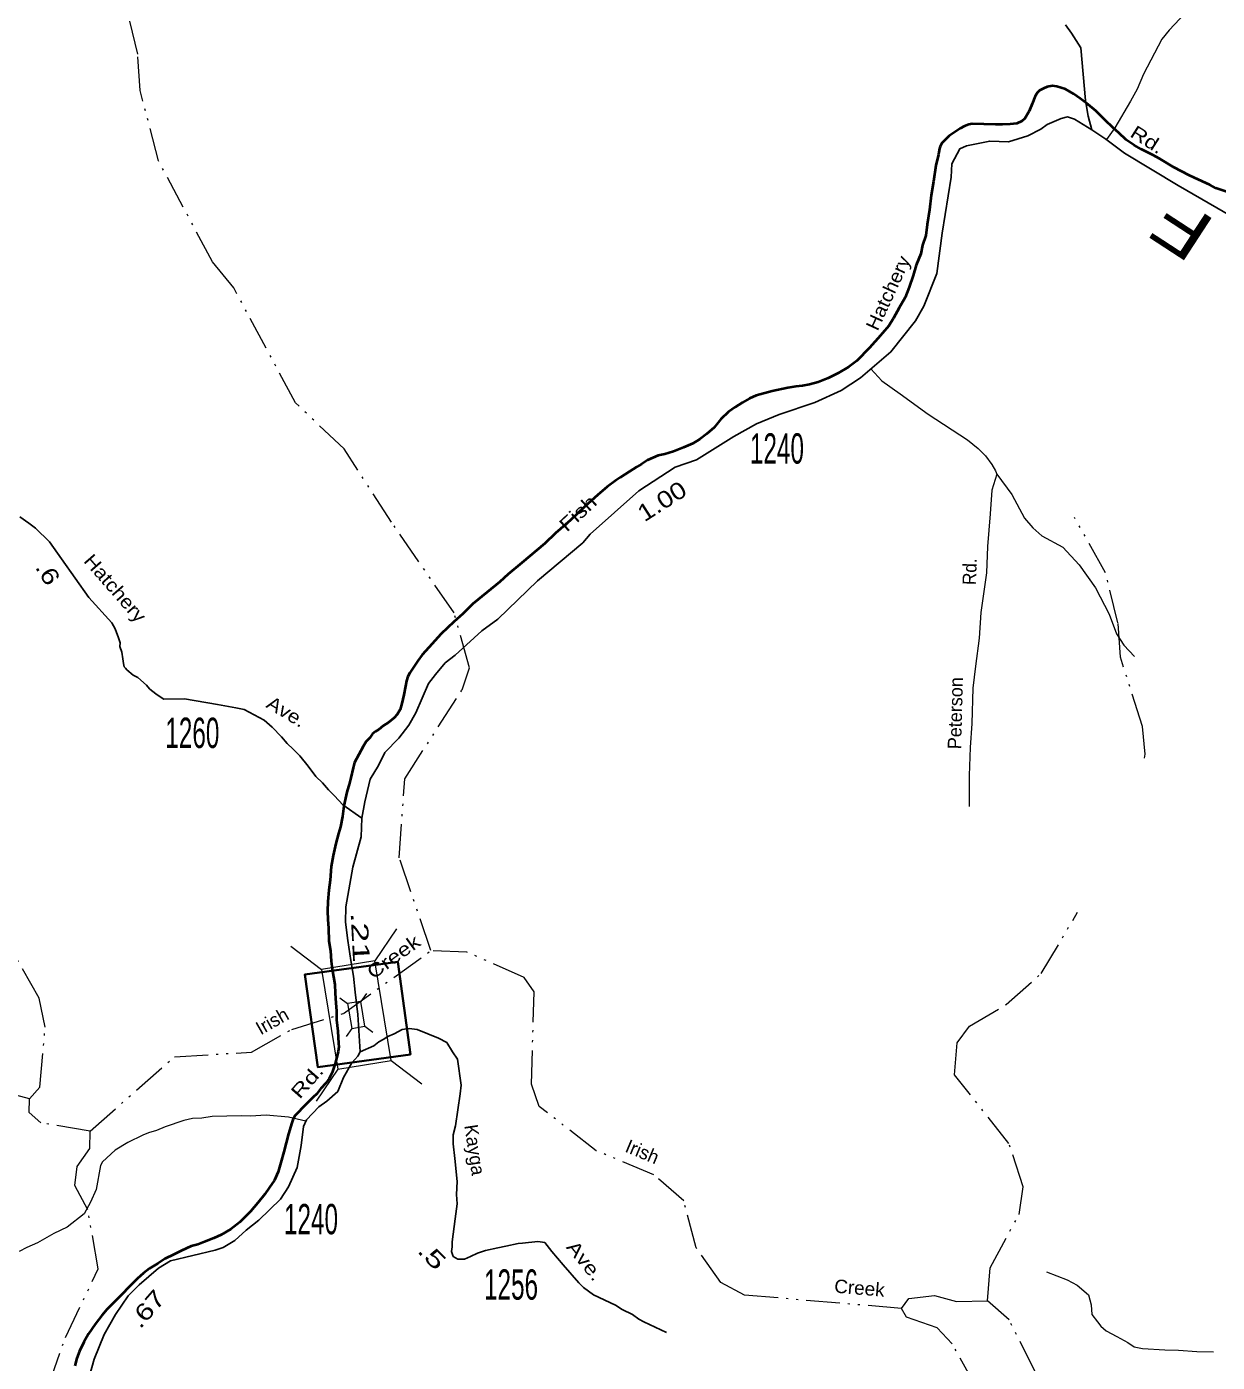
# Model space of a CAD drawing. Extents: x 339659 to 397320, y 203594 to 253409.
# Drawn here: x 353899 to 355667, y 233879 to 235862 of the extents above; entities that cross this region are included whole.
import ezdxf
from ezdxf.enums import TextEntityAlignment as Align

# ---------------------------------------------------------------- set-up
doc = ezdxf.new("R2010")
doc.units = 0
doc.header["$LTSCALE"] = 10
doc.linetypes.add('DASH_DOUBLE_DOT', pattern=[9.2, 5, -1.2, 0.3, -1.2, 0.3, -1.2])
doc.linetypes.add('LONG_DASHED', pattern=[7.5, 6, -1.5])
for name, color, linetype, lineweight in [('10', 7, 'Continuous', 40), ('11', 7, 'Continuous', 40), ('17', 7, 'Continuous', 40), ('31', 7, 'Continuous', 25), ('32', 7, 'Continuous', 25), ('35', 7, 'Continuous', 13), ('50', 7, 'Continuous', 13), ('53', 7, 'Continuous', 40), ('59', 7, 'DASH_DOUBLE_DOT', 13), ('8', 7, 'Continuous', 25)]:
    doc.layers.add(name, color=color, linetype=linetype, lineweight=lineweight)
doc.layers.add('21', color=7, linetype='Continuous')
doc.layers.add('22', color=7, linetype='Continuous')

msp = doc.modelspace()

# ---------------------------------------------------------------- linework, layer by layer
at = {"layer": '31', "lineweight": 35}
msp.add_lwpolyline([(354449.99, 234473.96), (354468.88, 234336.28), (354331.09, 234317.37), (354312.2, 234455.05)], close=True, dxfattribs=at)
at = {"layer": '32'}
for points in [[(355480.54, 235709.06), (355474.96, 235729.5), (355470.95, 235753.03), (355464.29, 235831.21), (355450.48, 235852.62), (355441.54, 235865.35)], [(355480.54, 235709.06), (355454.92, 235725.3), (355444.51, 235728.42), (355434.93, 235726.2), (355414.16, 235717.36), (355404.89, 235710.29), (355385.44, 235700.56), (355356.72, 235691.28), (355328.89, 235692.6), (355294.42, 235685.53), (355284.7, 235681.11), (355272.77, 235658.56), (355271.46, 235638.86), (355258.2, 235555.74), (355250.32, 235495.85), (355231.32, 235447.22), (355218.95, 235425.56), (355182.28, 235379.58), (355136.88, 235340.9), (355108.6, 235322.33), (355069.44, 235304.33), (355016.41, 235286.65), (354982.83, 235272.5), (354948.93, 235253.79), (354893.69, 235219.43), (354861.88, 235208.53), (354807.72, 235172.97), (354735.62, 235108.78), (354724.72, 235096.11), (354657.36, 235039.34), (354598.8, 234982.85), (354575.03, 234965.25), (354535.26, 234928.99), (354520.28, 234917.69), (354505.85, 234900.59), (354495.83, 234887.04), (354476.98, 234843.71), (354466.38, 234825.44), (354451.38, 234805.85), (354430.76, 234784.63), (354421.63, 234765.18), (354408.85, 234745.22), (354401.19, 234711.33), (354396.88, 234687.25)], [(356248.8, 235209.59), (356237.72, 235215.85), (356214.74, 235219.6), (356172.42, 235234.19), (355959.01, 235331.34), (355921.79, 235354.79), (355893.2, 235376.71), (355859.82, 235411.14), (355793.42, 235472.22), (355763.73, 235502.52), (355740.3, 235535.85), (355718.43, 235563.11), (355702.81, 235573.72), (355688.27, 235580.53), (355608.7, 235626.74), (355529.18, 235674.83), (355501.15, 235695.62), (355480.54, 235709.06)], [(354396.88, 234687.25), (354368.4, 234707.09), (354356.28, 234720.41), (354347.27, 234729.24), (354338.37, 234739.62), (354328.36, 234749.19), (354317.16, 234764.12), (354304.64, 234779.69), (354294.57, 234789.79), (354285.55, 234798.16), (354277.47, 234807.71), (354263.76, 234822.42), (354251.49, 234832.54), (354221.9, 234848.39), (354209.53, 234850.73), (354182.45, 234855.74), (354133.3, 234864.11), (354102.88, 234863.77), (354092.85, 234870.46), (354084.56, 234876.54), (354081.51, 234879.1), (354076.82, 234884.69), (354064.31, 234895.86), (354056.96, 234899.21), (354047.93, 234907.23), (354045.54, 234909.9), (354043.78, 234911.83), (354042.58, 234916.93), (354041.71, 234923.49), (354040.37, 234933.52), (354037.57, 234941.87), (354037.9, 234947.22), (354035.56, 234954.91), (354030.55, 234968.29), (354025.53, 234977.32), (353991.09, 235014.79), (353950.64, 235071.99), (353932.81, 235097.48), (353911.97, 235117.59), (353902.27, 235125.29), (353888.73, 235134.68)], [(354396.88, 234687.25), (354395.83, 234659.33), (354383.46, 234614.23), (354372.86, 234555.43), (354372.56, 234532.74), (354376.1, 234505.62), (354380.52, 234475.76), (354384.35, 234452.48), (354387, 234428.61), (354390.54, 234395.67), (354393.98, 234339.96)], [(354393.98, 234339.96), (354414.67, 234349.13), (354422, 234355), (354428.16, 234358.52), (354435.36, 234362.77), (354444.59, 234367.03), (354456.62, 234373.49), (354467.18, 234374.66), (354478.63, 234373.2), (354510.31, 234360.57), (354522.93, 234353.82), (354531.44, 234340.32), (354538.77, 234329.46), (354544.34, 234290.42), (354542.88, 234277.51), (354535.78, 234230.14), (354532.26, 234216.93), (354532.26, 234203.43), (354534.6, 234181.71), (354538.38, 234147.5), (354537.21, 234128.12), (354538.38, 234114.62), (354535.45, 234092.31), (354530.76, 234058.12), (354530.76, 234050.49), (354529.59, 234043.73), (354532.23, 234036.4), (354538.97, 234032.29), (354549.24, 234032.29), (354558.04, 234036.4), (354568.31, 234041.39), (354580.34, 234045.2), (354598.43, 234049.11), (354610.69, 234051.77), (354628.6, 234055.35), (354635.31, 234056.14), (354658.05, 234058.35), (354668.36, 234056.84), (354678.74, 234043.52), (354695.75, 234023.85), (354718.64, 233997.14), (354725.97, 233990.39), (354740.64, 233979.23), (354773.3, 233963.74), (354783.35, 233957.63), (354798.31, 233950.29), (354807.84, 233942.91), (354815.33, 233939.43), (354849.07, 233923.28)], [(354393.98, 234339.96), (354390.84, 234333.87), (354382.02, 234323.93), (354369.35, 234301.82), (354360.81, 234281.19), (354344.9, 234266.75), (354333.02, 234258.27), (354314.6, 234239.22), (354309.89, 234229.49), (354306.35, 234200.97), (354300.75, 234168.25), (354287.81, 234139.78), (354275.73, 234121.51), (354243.62, 234090.27), (354225.06, 234075.53), (354208.27, 234059.91), (354190.76, 234049.73), (354178.68, 234045.6), (354112.41, 234029.68), (354094.84, 234018.85), (354066.27, 233994.1), (354049.48, 233977.59), (354030.82, 233950.26), (354013.88, 233920.54), (353999.46, 233883.56), (353992.09, 233858.8)]]:
    msp.add_lwpolyline(points, dxfattribs=at)
at = {"layer": '35'}
for points in [[(355627.27, 235890.68), (355595.19, 235857.4), (355584.41, 235843.71), (355557.36, 235792.03), (355547.61, 235769.71), (355537.95, 235751.7), (355514.85, 235712.14), (355502.46, 235694.64)], [(355152.53, 235354.53), (355168.86, 235336.6), (355195.85, 235316.97), (355237.68, 235286.87), (355295.71, 235248.92), (355311.9, 235235.84), (355322.7, 235225.37), (355332.14, 235212.28), (355337.54, 235203.12), (355339.34, 235197.88)], [(355339.34, 235197.88), (355332.14, 235174.33), (355329.44, 235139), (355325.4, 235090.59), (355324.05, 235051.33), (355315.95, 234992.44), (355313.25, 234954.49), (355307.85, 234912.62), (355303.8, 234879.9), (355302.45, 234827.56), (355299.76, 234792.23), (355298.41, 234750.35), (355298.41, 234704.55)], [(355339.34, 235197.88), (355361.83, 235167.79), (355380.72, 235132.46), (355392.87, 235118.07), (355406.36, 235106.29), (355437.4, 235089.28), (355461.69, 235063.11), (355485.98, 235029.08), (355506.22, 234989.82), (355517.02, 234961.04), (355527.82, 234944.02), (355544.01, 234927.01)], [(354313.53, 234237.02), (354287.99, 234243.06), (354254.54, 234245.93), (354231.3, 234244.69), (354217.9, 234245.06), (354174.56, 234243.93), (354159.31, 234241.83), (354145.19, 234241.01), (354132.33, 234238.37), (354104.62, 234228.82), (354091.7, 234223.08), (354079.93, 234219.71), (354071.36, 234216.28), (354049.03, 234205.32), (354030.5, 234194.29), (354011.63, 234176.55), (354008.42, 234171.11), (354002.23, 234135.52), (353994, 234116.9), (353984.4, 234099.6), (353959.02, 234079.64), (353939.12, 234070.33), (353915.11, 234056.36), (353899.34, 234049.71), (353887.67, 234043.72)], [(355413.17, 234013.56), (355443.78, 234001.31), (355458.8, 233993.51), (355475.49, 233979.04), (355479.39, 233964.56), (355480.5, 233950.08), (355488.85, 233938.95), (355493.86, 233932.82), (355501.65, 233925.58), (355517.78, 233917.23), (355533.92, 233908.32), (355543.38, 233902.2), (355555.62, 233899.41), (355589.01, 233897.74), (355609.04, 233897.18), (355636.31, 233894.96), (355661.34, 233894.4)]]:
    msp.add_lwpolyline(points, dxfattribs=at)
at = {"layer": '50'}
for p, q in [((354448.28, 234522.7), (354415.86, 234475.34)), ((354291.11, 234497.06), (354336.9, 234462.46)), ((354440.01, 234327.3), (354485.81, 234292.71)), ((354361.06, 234314.42), (354328.63, 234267.06))]:
    msp.add_line(p, q, dxfattribs=at)
at = {"layer": '50', "linetype": 'LONG_DASHED'}
for p, q in [((354403.41, 234426.84), (354395.31, 234415)), ((354364.12, 234420.42), (354375.57, 234411.78)), ((354381.61, 234374.77), (354373.5, 234362.93)), ((354401.35, 234377.99), (354412.79, 234369.34))]:
    msp.add_line(p, q, dxfattribs=at)
at = {"layer": '50'}
msp.add_lwpolyline([(354440.01, 234327.3), (354415.86, 234475.34), (354336.9, 234462.46), (354361.06, 234314.42)], close=True, dxfattribs=at)
at = {"layer": '50', "linetype": 'LONG_DASHED'}
msp.add_lwpolyline([(354401.35, 234377.99), (354395.31, 234415), (354375.57, 234411.78), (354381.61, 234374.77)], close=True, dxfattribs=at)
at = {"layer": '53'}
for points in [[(355682.31, 235616.44), (355664.82, 235622.4), (355655.82, 235627.58), (355632.92, 235637.94), (355624.49, 235641.91), (355602.82, 235653.45), (355581.26, 235666.29), (355570.47, 235672.11), (355553.63, 235680.45), (355543.44, 235686.26), (355531.4, 235694.5), (355520.7, 235704.62), (355512.45, 235712.19), (355499.98, 235724.14), (355486.24, 235737.32), (355474.92, 235746.76), (355462.99, 235755.7), (355453.43, 235762.59), (355441.46, 235769.64), (355428.74, 235773.69), (355422.05, 235774.53), (355414.11, 235772.88), (355408.57, 235770.59), (355403.01, 235767.7), (355399.84, 235764.77), (355396.63, 235759.33), (355392, 235747.91), (355387.48, 235737), (355381.07, 235726.22), (355376.68, 235722.11), (355369.21, 235718.66), (355359.48, 235717.75), (355347.87, 235717.38), (355337.46, 235717.09), (355302.77, 235718.08), (355297.84, 235716.98), (355291.69, 235714.7), (355284.82, 235711.24), (355268.69, 235700.16), (355261.76, 235693.59), (355257.97, 235689.47), (355255.47, 235684.61), (355254.11, 235681.64), (355253.4, 235676.15), (355252.63, 235672.57), (355249.1, 235656.13), (355245.43, 235632.49), (355241.82, 235612.45), (355239.39, 235590.59), (355236.25, 235568.64), (355234.02, 235552.28)], [(355234.02, 235552.28), (355229.33, 235537.77), (355226.47, 235525.02), (355219.93, 235508.14), (355215.22, 235493.03), (355209.27, 235475.54), (355203.37, 235460.45), (355194.35, 235444.82), (355186.05, 235429.78), (355178.92, 235418.41), (355169.48, 235407.1), (355166.31, 235403.56), (355163.24, 235399.92), (355158.13, 235394.62), (355150.55, 235385.67), (355131.74, 235366.03), (355119.86, 235357.27), (355103.77, 235347.98), (355088.91, 235340.48), (355074.09, 235334.77), (355061.21, 235330.83), (355050.77, 235329.33), (355040.95, 235328.33), (355029.3, 235326.26), (355005.99, 235321.42), (354982.05, 235314.8), (354972.15, 235310.2), (354961.63, 235304.4), (354951.09, 235297.41), (354941.14, 235290.31), (354929.82, 235279.63), (354919.67, 235267.12), (354909.08, 235257.73), (354898.52, 235250.04), (354887.88, 235243.65), (354874.35, 235237.32), (354859.53, 235231.61), (354846.65, 235227.77), (354836.8, 235225.56), (354828.72, 235222.12), (354820.75, 235218.68), (354812.03, 235212.85), (354805.15, 235208.79), (354794, 235201.81), (354780.32, 235192.98), (354774.14, 235188.9), (354761.03, 235178.96), (354747.29, 235167.12), (354727.22, 235149.42), (354706.62, 235129.82), (354684.02, 235110.36), (354668.41, 235094.87), (354634.01, 235066.04), (354614.07, 235049.43), (354601.54, 235038.28), (354582.73, 235022.94), (354561.56, 235005.26), (354546.46, 234990.35), (354533.31, 234978.51), (354514.55, 234960.78), (354496.24, 234940.53), (354486.22, 234929.83), (354479.84, 234920.95), (354474.78, 234913.15), (354467.77, 234902.98), (354465.16, 234897.53), (354463.13, 234890.87), (354461.67, 234883), (354458.92, 234870.25), (354456.06, 234857.5), (354453.38, 234848.45), (354448.93, 234841.23), (354444.52, 234835.92), (354436.39, 234829.38), (354428.28, 234824.14), (354422.07, 234818.86), (354417.11, 234815.96), (354412.73, 234812.34), (354408.32, 234806.43), (354403.21, 234801.03), (354398.75, 234793.31), (354392.32, 234781.84), (354385.87, 234769.86), (354383.82, 234761.99), (354380.41, 234746.86), (354377.61, 234737.11), (354374.92, 234727.46), (354373.5, 234721.38), (354370.08, 234705.64), (354367.76, 234689.78), (354364.85, 234674.03), (354362.15, 234664.38), (354358.05, 234649.26), (354353.89, 234631.63), (354351.07, 234615.28), (354349.86, 234595.19), (354347.56, 234580.03), (354345.93, 234563.56), (354345.54, 234548.96), (354346.39, 234536.73)], [(354346.39, 234536.73), (354347.24, 234523.91), (354347.84, 234504.29), (354349.96, 234490.24), (354351.36, 234474.9), (354352.82, 234462.67), (354356.47, 234440.09), (354357.31, 234427.16), (354358.12, 234412.54), (354358.98, 234400.92), (354359.22, 234387.51), (354361.19, 234370.96), (354361.92, 234352.63), (354362.32, 234347.72), (354361.58, 234340.43), (354359.51, 234331.97), (354356.82, 234322.92), (354352.76, 234309.6), (354348.17, 234300.58), (354343.13, 234293.38), (354335.57, 234285.73), (354329.3, 234277.35), (354324.91, 234273.14), (354316.13, 234264.31), (354309.81, 234258.33), (354301.02, 234248.8), (354297.24, 234245.28), (354294.02, 234239.24), (354292.62, 234234.46), (354287.9, 234218.15), (354284.53, 234204.81), (354281.06, 234191.47), (354276.34, 234175.76), (354272.36, 234161.83), (354267.12, 234149.73), (354258.89, 234138.39), (354252.49, 234128.81), (354242.33, 234115.71), (354231.57, 234103.22), (354221.57, 234093.11), (354215.34, 234087.14), (354202.22, 234076.59), (354187.95, 234068.38), (354176.85, 234063.29), (354163.24, 234058.16), (354153.35, 234054.16), (354143.49, 234051.36), (354128.65, 234044.45), (354117.54, 234039.27), (354104.01, 234032.94), (354093.96, 234025.93), (354081.6, 234018.38), (354072.26, 234011.26), (354063.5, 234003.63), (354051.56, 233991.77), (354039.6, 233979.3), (354028.27, 233968.02), (354018.25, 233957.32), (354010.67, 233948.36)], [(354010.67, 233948.36), (354000.52, 233935.86), (353991.03, 233921.54), (353983.97, 233908.88), (353977.5, 233895.6), (353973.49, 233885.38), (353970.76, 233873.92)]]:
    msp.add_lwpolyline(points, dxfattribs=at)
at = {"layer": '59'}
for points in [[(354499.16, 234490.38), (354452.19, 234628.38), (354460.44, 234745.27), (354545.47, 234877.61), (354556.75, 234910.42), (354533.56, 234991.92), (354440.91, 235126.83), (354370.19, 235235.31), (354298.25, 235303.78), (354206.5, 235474.69), (354174.81, 235513.34), (354094.94, 235663), (354067.5, 235767.61), (354063.84, 235821.72), (354050.44, 235878.02), (354048.91, 236096.14), (354037.03, 236132.39), (353992.81, 236187.31), (353969.03, 236240.81), (353951.66, 236343.2), (353948, 236401.31)], [(353903.25, 234270.17), (353918.81, 234287.88), (353926.41, 234376.77), (353917.59, 234419.97), (353856.91, 234526.23), (353859.66, 234625.22), (353868.19, 234655.05), (353867.88, 234734.11), (353853.88, 234775.41), (353740.47, 234991.77), (353718.81, 235124.27), (353684.06, 235242.03), (353674.03, 235245.23)], [(355558.58, 234776.08), (355559.56, 234782.3), (355555.59, 234823.41), (355522.97, 234926.11), (355519.31, 234977.2), (355501.03, 235051.59), (355455, 235133.56)], [(353903.25, 234270.17), (353882.84, 234275.58), (353846.25, 234323.34), (353733.47, 234564.7), (353691.41, 234604.56), (353605.75, 234632.3), (353559.72, 234623.22), (353495.41, 234592.48), (353447.25, 234595.45), (353348.81, 234621.44), (353251.88, 234611.36), (353131.19, 234569.77)], [(355325.5, 233970.58), (355329.44, 234019.52), (355372.44, 234098.7), (355378.81, 234139.59), (355357.5, 234204.06), (355276.72, 234305.73), (355280.66, 234353.66), (355298.97, 234378.31), (355353.22, 234410.25), (355405.34, 234456.22), (355459.3, 234547.32)], [(353993.19, 234222.36), (354118.44, 234332.89), (354233.06, 234339.62), (354292.5, 234373.44), (354369.31, 234396.91), (354499.16, 234490.38)], [(355198.09, 233959.12), (354964.91, 233978.8), (354929.84, 233997.5), (354893.28, 234049.27), (354874.69, 234118.67), (354830.19, 234157.58), (354744.81, 234193.3), (354660.09, 234259.03), (354648.5, 234292.28), (354652.47, 234429.27), (354637.84, 234450.58), (354552.5, 234488.3), (354499.16, 234490.38)], [(353993.19, 234222.36), (353920.03, 234234.81), (353902.66, 234250.17), (353903.25, 234270.17)], [(353931.91, 233845.41), (353956.59, 233915.92), (354005.38, 234018), (353989.81, 234105.36), (353970.62, 234141.75), (353973.97, 234169.7), (353992.56, 234196.36), (353993.19, 234222.36)], [(355198.09, 233959.12), (355208.75, 233973.92), (355247.16, 233978.16), (355279.78, 233969.48), (355325.5, 233970.58)], [(355380.66, 233755.38), (355391.03, 233766.16), (355396.5, 233865.11), (355357.78, 233941.92), (355325.5, 233970.58)], [(355380.66, 233755.38), (355362.97, 233763.72), (355309.34, 233841.84), (355273.06, 233906.59), (355250.81, 233930.05), (355205.41, 233945.98), (355198.09, 233959.12)]]:
    msp.add_lwpolyline(points, dxfattribs=at)

# ---------------------------------------------------------------- texts
at = {"layer": '10', "width": 0.95}
msp.add_text('Rd.', height=20, rotation=88.031, dxfattribs=at).set_placement((355309.09, 235052.77), align=Align.CENTER)
at = {"layer": '10'}
msp.add_text('Peterson', height=20, rotation=88.523, dxfattribs=at).set_placement((355287.84, 234842.73), align=Align.CENTER)
at = {"layer": '11'}
for s, rotation, width, p in [('Rd.', 327.647, 1.25, (355557.66, 235686.2)), ('Hatchery', 65.16, 1.1, (355187.06, 235462.92)), ('Fish', 42.715, 1.25, (354724.28, 235132.52)), ('Hatchery', 311.118, 1.15, (354022.89, 235021.98)), ('Ave.', 329.162, 1.15, (354279.5, 234836.62)), ('Rd.', 48.687, 1.35, (354322.91, 234289.84)), ('Ave.', 309.051, 1.25, (354720.19, 234023.66))]:
    msp.add_text(s, height=20, rotation=rotation, dxfattribs=dict(at, width=width)).set_placement(p, align=Align.CENTER)
msp.add_text('Kayga', height=20, rotation=278.713, dxfattribs=at).set_placement((354554.43, 234193.13), align=Align.CENTER)
at = {"layer": '17'}
for s, rotation, width, p in [('1.00', 32.628, 1.2, (354849.02, 235147.22)), ('.6', 301.246, 1.25, (353919.86, 235044.92)), ('.21', 272.904, 1.6, (354381.93, 234509.38)), ('.5', 314.084, 1.5, (354491.95, 234028.71)), ('.67', 48.838, 1.3, (354087.31, 233950.26))]:
    msp.add_text(s, height=25, rotation=rotation, dxfattribs=dict(at, width=width)).set_placement(p, align=Align.CENTER)
at = {"layer": '21'}
for rotation, width, p in [(35.748, 1.25, (354449.59, 234473.17)), (355.178, 1.05, (355134.76, 233979.52))]:
    msp.add_text('Creek', height=20, rotation=rotation, dxfattribs=dict(at, width=width)).set_placement(p, align=Align.CENTER)
for rotation, p in [(29.634, (354268.47, 234377.02)), (337.297, (354809.31, 234182.57))]:
    msp.add_text('Irish', height=20, rotation=rotation, dxfattribs=at).set_placement(p, align=Align.CENTER)
at = {"layer": '22', "width": 1.25}
msp.add_text('F', height=75, rotation=146.905, dxfattribs=at).set_placement((355634.77, 235593.67), align=Align.CENTER)
at = {"layer": '8', "width": 0.6}
for s, p in [('1240', (355012.99, 235213.61)), ('1260', (354145.01, 234791.34)), ('1240', (354321.18, 234069.24)), ('1256', (354618.19, 233972.11))]:
    msp.add_text(s, height=45, dxfattribs=at).set_placement(p, align=Align.CENTER)

doc.saveas('drawing.dxf')
